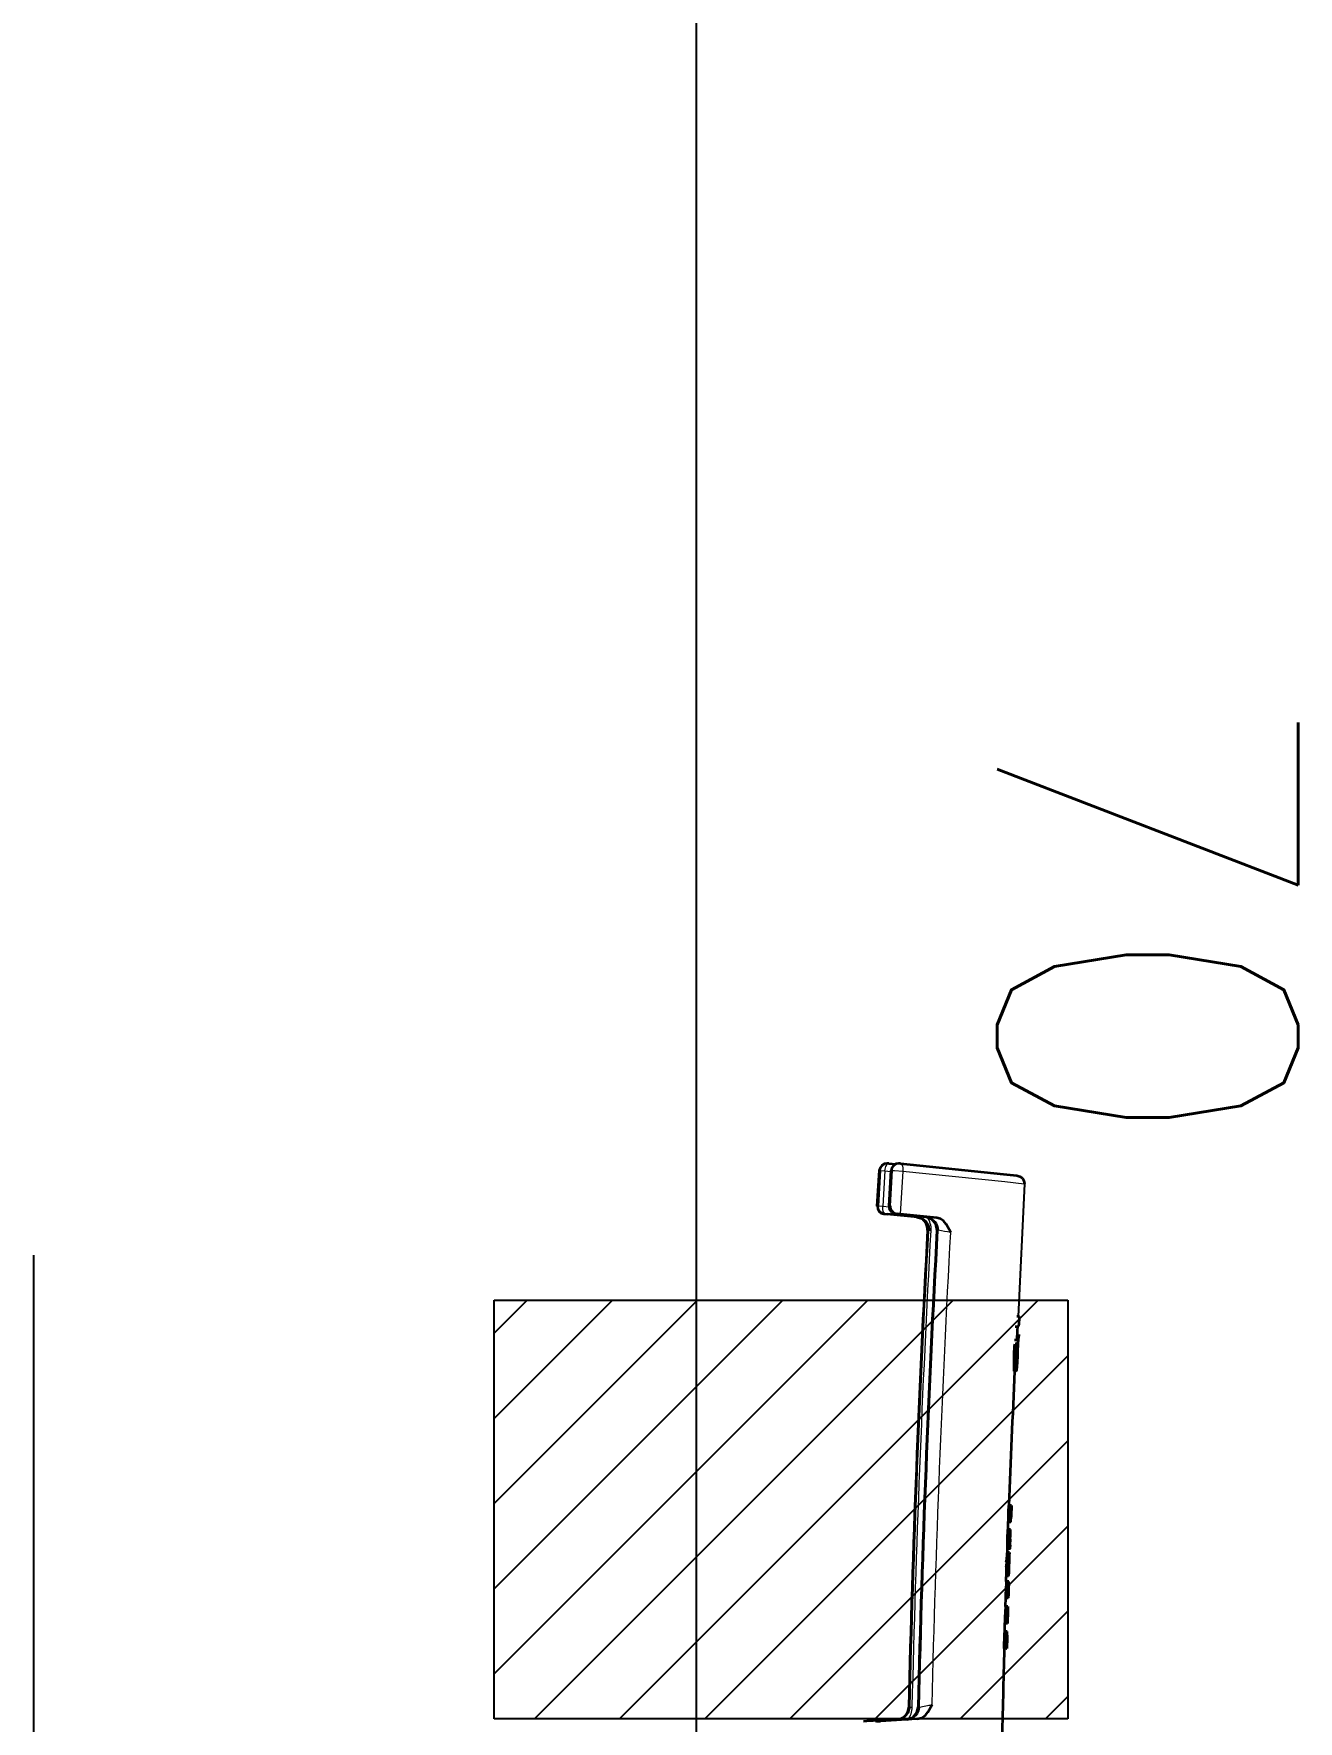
# Model space of a CAD drawing. Header units: inches. Extents: x 47316 to 59086, y 3141 to 11743.
# Drawn here: x 50852.93 to 50873.93, y 5743.02 to 5771.03 of the extents above; entities that cross this region are included whole.
import ezdxf

# ---------------------------------------------------------------- set-up
doc = ezdxf.new("R2010")
doc.units = ezdxf.units.IN
doc.header["$MEASUREMENT"] = 0
doc.styles.get("Standard").update_dxf_attribs({"font": ''})
doc.styles.get('Standard').set_extended_font_data('SimSun')
doc.linetypes.add('_VH_OTCON', pattern='A,0.0001,[7,VeSys.shx,S=0.1,R=0,X=0,Y=0],-0.4,[7,VeSys.shx,S=0.1,R=0,X=0,Y=0],-0.4,["X",Standard,S=1,R=0,X=-0.5,Y=-0.5],-0.0001,[7,VeSys.shx,S=0.1,R=0,X=0,Y=0],-0.4', length=1.2002)

msp = doc.modelspace()

# ---------------------------------------------------------------- linework, layer by layer
at = {"color": 0, "linetype": '_VH_OTCON', "ltscale": 5}
msp.add_line((50863.929, 5776.029), (50863.929, 5737.029), dxfattribs=at)
at = {"color": 7, "lineweight": 35, "ltscale": 0.001048}
for p, q in [((50867.116, 5752.277), (50867.098, 5752.277)), ((50867.311, 5752.277), (50867.293, 5752.277))]:
    msp.add_line(p, q, dxfattribs=at)
at = {"color": 7, "lineweight": 35, "ltscale": 0.000737128}
msp.add_line((50867.128, 5752.276), (50867.116, 5752.277), dxfattribs=at)
at = {"color": 7, "lineweight": 35, "ltscale": 0.006682}
msp.add_line((50867.128, 5752.276), (50867.24, 5752.265), dxfattribs=at)
at = {"color": 7, "lineweight": 35, "ltscale": 0.000723718}
msp.add_line((50867.323, 5752.276), (50867.311, 5752.277), dxfattribs=at)
at = {"color": 7, "lineweight": 35, "ltscale": 3.68192e-05}
msp.add_line((50867.323, 5752.276), (50867.323, 5752.276), dxfattribs=at)
at = {"color": 7, "lineweight": 35, "ltscale": 0.03531}
msp.add_line((50866.938, 5751.566), (50866.973, 5752.158), dxfattribs=at)
at = {"color": 7, "lineweight": 13, "ltscale": 0.035049}
for p, q in [((50866.939, 5751.57), (50866.973, 5752.158)), ((50866.99, 5752.158), (50866.956, 5751.57)), ((50867.167, 5752.158), (50867.133, 5751.57)), ((50867.185, 5752.158), (50867.151, 5751.57))]:
    msp.add_line(p, q, dxfattribs=at)
at = {"color": 7, "lineweight": 13, "ltscale": 0.001048}
for p, q in [((50866.973, 5752.158), (50866.99, 5752.158)), ((50867.167, 5752.158), (50867.185, 5752.158)), ((50866.956, 5751.57), (50866.939, 5751.57)), ((50867.151, 5751.57), (50867.133, 5751.57))]:
    msp.add_line(p, q, dxfattribs=at)
at = {"color": 7, "lineweight": 13, "ltscale": 0.004487}
for p, q in [((50866.99, 5752.158), (50867.066, 5752.154)), ((50866.956, 5751.57), (50867.032, 5751.566))]:
    msp.add_line(p, q, dxfattribs=at)
at = {"color": 7, "lineweight": 13, "ltscale": 0.035039}
msp.add_line((50867.066, 5752.154), (50867.032, 5751.566), dxfattribs=at)
at = {"color": 7, "lineweight": 13, "ltscale": 0.006035}
msp.add_line((50867.066, 5752.154), (50867.166, 5752.144), dxfattribs=at)
at = {"color": 7, "lineweight": 35, "ltscale": 0.035049}
msp.add_line((50867.133, 5751.57), (50867.167, 5752.158), dxfattribs=at)
at = {"color": 7, "lineweight": 13, "ltscale": 0.002304}
msp.add_line((50867.185, 5752.158), (50867.224, 5752.156), dxfattribs=at)
at = {"color": 7, "lineweight": 13, "ltscale": 0.008221}
msp.add_line((50867.224, 5752.156), (50867.362, 5752.148), dxfattribs=at)
at = {"color": 7, "lineweight": 13, "ltscale": 0.042653}
msp.add_line((50867.362, 5752.148), (50867.32, 5751.433), dxfattribs=at)
for p, q in [((50869.381, 5751.938), (50869.278, 5749.737)), ((50852.929, 5735.805), (50852.929, 5750.753))]:
    msp.add_line(p, q)
at = {"color": 7, "lineweight": 35, "ltscale": 0.00012454}
msp.add_line((50869.381, 5751.938), (50869.378, 5751.938), dxfattribs=at)
at = {"color": 7, "lineweight": 35, "ltscale": 0.00026241}
msp.add_line((50866.938, 5751.566), (50866.939, 5751.57), dxfattribs=at)
at = {"color": 7, "lineweight": 13, "ltscale": 0.006085}
msp.add_line((50867.032, 5751.566), (50867.133, 5751.556), dxfattribs=at)
at = {"color": 7, "lineweight": 35, "ltscale": 0.003135}
msp.add_line((50867.048, 5751.438), (50867.1, 5751.433), dxfattribs=at)
at = {"color": 7, "lineweight": 13, "ltscale": 0.001309}
msp.add_line((50867.07, 5751.438), (50867.048, 5751.438), dxfattribs=at)
at = {"color": 7, "lineweight": 13, "ltscale": 0.031559}
msp.add_line((50867.07, 5751.438), (50867.597, 5751.386), dxfattribs=at)
at = {"color": 7, "lineweight": 35, "ltscale": 0.030359}
msp.add_line((50867.607, 5751.383), (50867.1, 5751.433), dxfattribs=at)
at = {"color": 7, "lineweight": 35, "ltscale": 0.030237}
msp.add_line((50867.752, 5751.386), (50867.246, 5751.438), dxfattribs=at)
at = {"color": 7, "lineweight": 13, "ltscale": 0.030225}
msp.add_line((50867.247, 5751.438), (50867.752, 5751.386), dxfattribs=at)
at = {"color": 7, "lineweight": 13, "ltscale": 0.00131}
msp.add_line((50867.269, 5751.438), (50867.247, 5751.438), dxfattribs=at)
at = {"color": 7, "lineweight": 35, "ltscale": 0.003098}
msp.add_line((50867.32, 5751.433), (50867.269, 5751.438), dxfattribs=at)
at = {"color": 7, "lineweight": 35, "ltscale": 0.036293}
msp.add_line((50867.927, 5751.371), (50867.32, 5751.433), dxfattribs=at)
at = {"color": 7, "lineweight": 13, "ltscale": 0.000695419}
msp.add_line((50867.585, 5751.386), (50867.597, 5751.386), dxfattribs=at)
at = {"color": 7, "lineweight": 13, "ltscale": 0.000565755}
msp.add_line((50867.595, 5751.385), (50867.585, 5751.386), dxfattribs=at)
at = {"color": 7, "lineweight": 13, "ltscale": 0.000695801}
msp.add_line((50867.763, 5751.386), (50867.752, 5751.386), dxfattribs=at)
at = {"color": 7, "lineweight": 13, "ltscale": 0.009777}
msp.add_line((50867.927, 5751.371), (50867.763, 5751.386), dxfattribs=at)
at = {"color": 7, "lineweight": 13, "ltscale": 0.001308}
for p, q in [((50867.774, 5751.166), (50867.796, 5751.166)), ((50867.952, 5751.166), (50867.93, 5751.166)), ((50867.461, 5743.249), (50867.483, 5743.249)), ((50867.617, 5743.249), (50867.639, 5743.249))]:
    msp.add_line(p, q, dxfattribs=at)
at = {"color": 0}
for p, q in [((50860.576, 5749.458), (50861.126, 5750.007)), ((50860.576, 5748.044), (50862.54, 5750.007)), ((50860.576, 5746.629), (50863.954, 5750.007)), ((50860.576, 5745.215), (50865.369, 5750.007)), ((50860.576, 5743.801), (50866.783, 5750.007)), ((50860.576, 5750.007), (50870.102, 5750.007)), ((50860.576, 5743.055), (50860.576, 5750.007)), ((50861.245, 5743.055), (50868.197, 5750.007)), ((50862.659, 5743.055), (50869.611, 5750.007)), ((50870.102, 5750.007), (50870.102, 5743.055)), ((50864.073, 5743.055), (50870.102, 5749.084)), ((50865.488, 5743.055), (50870.102, 5747.67)), ((50866.902, 5743.055), (50870.102, 5746.255)), ((50868.316, 5743.055), (50870.102, 5744.841)), ((50869.73, 5743.055), (50870.102, 5743.427)), ((50870.102, 5743.055), (50860.576, 5743.055))]:
    msp.add_line(p, q, dxfattribs=at)
at = {"color": 7, "lineweight": 35, "ltscale": 0.002499}
for p, q in [((50869.299, 5749.737), (50869.257, 5749.737)), ((50869.271, 5749.565), (50869.229, 5749.565)), ((50869.255, 5749.253), (50869.213, 5749.253)), ((50869.246, 5748.829), (50869.204, 5748.829)), ((50869.144, 5746.198), (50869.102, 5746.198)), ((50869.156, 5746.319), (50869.114, 5746.319)), ((50869.139, 5745.878), (50869.097, 5745.878)), ((50869.121, 5745.597), (50869.079, 5745.597)), ((50869.111, 5745.068), (50869.069, 5745.068)), ((50869.113, 5745.061), (50869.071, 5745.061)), ((50869.109, 5744.918), (50869.067, 5744.918)), ((50869.097, 5744.503), (50869.055, 5744.503)), ((50869.097, 5744.503), (50869.055, 5744.503)), ((50869.085, 5744.224), (50869.043, 5744.224))]:
    msp.add_line(p, q, dxfattribs=at)
at = {"color": 7, "lineweight": 35, "ltscale": 0.001529}
msp.add_line((50869.3, 5749.711), (50869.299, 5749.737), dxfattribs=at)
at = {"color": 7, "lineweight": 35, "ltscale": 0.002498}
for p, q in [((50869.26, 5749.342), (50869.218, 5749.342)), ((50869.27, 5749.274), (50869.228, 5749.274)), ((50869.273, 5749.28), (50869.231, 5749.28)), ((50869.163, 5746.597), (50869.121, 5746.597)), ((50869.164, 5746.598), (50869.122, 5746.598)), ((50869.138, 5746.041), (50869.096, 5746.041)), ((50869.123, 5745.657), (50869.082, 5745.657)), ((50869.122, 5745.338), (50869.081, 5745.338)), ((50869.098, 5744.648), (50869.056, 5744.648)), ((50869.101, 5744.641), (50869.059, 5744.641))]:
    msp.add_line(p, q, dxfattribs=at)
at = {"color": 7, "lineweight": 35, "ltscale": 0.012321}
msp.add_line((50869.265, 5749.073), (50869.273, 5749.28), dxfattribs=at)
at = {"color": 7, "lineweight": 35, "ltscale": 0.006904}
msp.add_line((50869.273, 5749.28), (50869.285, 5749.396), dxfattribs=at)
at = {"color": 7, "lineweight": 35, "ltscale": 0.000415289}
msp.add_line((50869.285, 5749.396), (50869.286, 5749.403), dxfattribs=at)
at = {"color": 7, "lineweight": 35, "ltscale": 0.010186}
msp.add_line((50869.263, 5748.899), (50869.271, 5749.07), dxfattribs=at)
at = {"color": 7, "lineweight": 35, "ltscale": 0.002149}
msp.add_line((50869.271, 5749.07), (50869.271, 5749.106), dxfattribs=at)
at = {"color": 7, "lineweight": 35, "ltscale": 0.005849}
msp.add_line((50869.156, 5746.319), (50869.16, 5746.418), dxfattribs=at)
at = {"color": 7, "lineweight": 35, "ltscale": 0.013129}
msp.add_line((50869.165, 5746.597), (50869.158, 5746.377), dxfattribs=at)
at = {"color": 7, "lineweight": 35, "ltscale": 0.002422}
msp.add_line((50869.16, 5746.418), (50869.158, 5746.377), dxfattribs=at)
at = {"color": 7, "lineweight": 35, "ltscale": 0.010712}
msp.add_line((50869.166, 5746.598), (50869.16, 5746.418), dxfattribs=at)
at = {"color": 7, "lineweight": 35, "ltscale": 0.000120165}
msp.add_line((50869.165, 5746.597), (50869.163, 5746.597), dxfattribs=at)
at = {"color": 7, "lineweight": 35, "ltscale": 9.0793e-05}
msp.add_line((50869.164, 5746.598), (50869.166, 5746.598), dxfattribs=at)
at = {"color": 7, "lineweight": 35, "ltscale": 0.009356}
for p, q in [((50869.102, 5746.198), (50869.096, 5746.041)), ((50869.144, 5746.198), (50869.138, 5746.041))]:
    msp.add_line(p, q, dxfattribs=at)
at = {"color": 7, "lineweight": 35, "ltscale": 0.000472656}
msp.add_line((50869.11, 5746.198), (50869.102, 5746.198), dxfattribs=at)
at = {"color": 7, "lineweight": 35, "ltscale": 0.00723}
msp.add_line((50869.11, 5746.198), (50869.114, 5746.319), dxfattribs=at)
at = {"color": 7, "lineweight": 35, "ltscale": 0.002188}
msp.add_line((50869.147, 5746.198), (50869.11, 5746.198), dxfattribs=at)
at = {"color": 7, "lineweight": 35, "ltscale": 0.006054}
for p, q in [((50869.145, 5746.143), (50869.141, 5746.041)), ((50869.146, 5746.041), (50869.15, 5746.143))]:
    msp.add_line(p, q, dxfattribs=at)
at = {"color": 7, "lineweight": 35, "ltscale": 0.015365}
msp.add_line((50869.143, 5745.94), (50869.152, 5746.198), dxfattribs=at)
at = {"color": 7, "lineweight": 35, "ltscale": 0.000472275}
msp.add_line((50869.152, 5746.198), (50869.144, 5746.198), dxfattribs=at)
at = {"color": 7, "lineweight": 35, "ltscale": 0.00028306}
msp.add_line((50869.145, 5746.143), (50869.15, 5746.143), dxfattribs=at)
at = {"color": 7, "lineweight": 35, "ltscale": 0.000186542}
msp.add_line((50869.147, 5746.198), (50869.15, 5746.198), dxfattribs=at)
at = {"color": 7, "lineweight": 35, "ltscale": 0.000122848}
msp.add_line((50869.15, 5746.198), (50869.152, 5746.198), dxfattribs=at)
at = {"color": 7, "lineweight": 35, "ltscale": 0.007771}
msp.add_line((50869.094, 5745.75), (50869.099, 5745.88), dxfattribs=at)
at = {"color": 7, "lineweight": 35, "ltscale": 0.002187}
for p, q in [((50869.133, 5745.818), (50869.097, 5745.818)), ((50869.12, 5745.425), (50869.083, 5745.425))]:
    msp.add_line(p, q, dxfattribs=at)
at = {"color": 7, "lineweight": 35, "ltscale": 0.001512}
msp.add_line((50869.133, 5745.818), (50869.136, 5745.793), dxfattribs=at)
at = {"color": 7, "lineweight": 35, "ltscale": 0.000282669}
msp.add_line((50869.146, 5746.041), (50869.141, 5746.041), dxfattribs=at)
at = {"color": 7, "lineweight": 35, "ltscale": 0.003577}
for p, q in [((50869.082, 5745.657), (50869.079, 5745.597)), ((50869.123, 5745.657), (50869.121, 5745.597))]:
    msp.add_line(p, q, dxfattribs=at)
at = {"color": 7, "lineweight": 35, "ltscale": 0.009544}
msp.add_line((50869.081, 5745.338), (50869.086, 5745.498), dxfattribs=at)
at = {"color": 7, "lineweight": 35, "ltscale": 0.003704}
msp.add_line((50869.128, 5745.498), (50869.13, 5745.56), dxfattribs=at)
at = {"color": 7, "lineweight": 35, "ltscale": 0.007869}
msp.add_line((50869.13, 5745.555), (50869.134, 5745.687), dxfattribs=at)
at = {"color": 7, "lineweight": 35, "ltscale": 0.003444}
msp.add_line((50869.134, 5745.692), (50869.136, 5745.75), dxfattribs=at)
at = {"color": 7, "lineweight": 35, "ltscale": 0.004044}
msp.add_line((50869.12, 5745.269), (50869.118, 5745.201), dxfattribs=at)
at = {"color": 7, "lineweight": 35, "ltscale": 0.001629}
msp.add_line((50869.12, 5745.425), (50869.124, 5745.452), dxfattribs=at)
at = {"color": 7, "lineweight": 35, "ltscale": 0.004109}
msp.add_line((50869.12, 5745.269), (50869.123, 5745.338), dxfattribs=at)
at = {"color": 7, "lineweight": 35, "ltscale": 3.40215e-05}
for p, q in [((50869.121, 5745.287), (50869.121, 5745.287)), ((50869.108, 5744.867), (50869.107, 5744.867))]:
    msp.add_line(p, q, dxfattribs=at)
at = {"color": 7, "lineweight": 35, "ltscale": 0.008857}
msp.add_line((50869.067, 5744.918), (50869.072, 5745.067), dxfattribs=at)
at = {"color": 7, "lineweight": 35, "ltscale": 7.32779e-05}
msp.add_line((50869.072, 5745.068), (50869.072, 5745.067), dxfattribs=at)
at = {"color": 7, "lineweight": 35, "ltscale": 0.003052}
for p, q in [((50869.113, 5745.12), (50869.111, 5745.068)), ((50869.098, 5744.648), (50869.1, 5744.7))]:
    msp.add_line(p, q, dxfattribs=at)
at = {"color": 7, "lineweight": 35, "ltscale": 0.000349835}
msp.add_line((50869.113, 5745.061), (50869.114, 5745.067), dxfattribs=at)
at = {"color": 7, "lineweight": 35, "ltscale": 0.003356}
msp.add_line((50869.114, 5745.067), (50869.116, 5745.123), dxfattribs=at)
at = {"color": 7, "lineweight": 35, "ltscale": 0.004642}
msp.add_line((50869.116, 5745.123), (50869.118, 5745.201), dxfattribs=at)
at = {"color": 7, "lineweight": 35, "ltscale": 0.003355}
msp.add_line((50869.101, 5744.647), (50869.103, 5744.703), dxfattribs=at)
at = {"color": 7, "lineweight": 35, "ltscale": 0.004641}
msp.add_line((50869.105, 5744.781), (50869.103, 5744.703), dxfattribs=at)
at = {"color": 7, "lineweight": 35, "ltscale": 0.00404}
msp.add_line((50869.105, 5744.781), (50869.107, 5744.849), dxfattribs=at)
at = {"color": 7, "lineweight": 35, "ltscale": 0.004115}
msp.add_line((50869.107, 5744.849), (50869.109, 5744.918), dxfattribs=at)
at = {"color": 7, "lineweight": 35, "ltscale": 0.008583}
msp.add_line((50869.055, 5744.503), (50869.059, 5744.647), dxfattribs=at)
at = {"color": 7, "lineweight": 35, "ltscale": 0.013135}
msp.add_line((50869.087, 5744.224), (50869.095, 5744.445), dxfattribs=at)
at = {"color": 7, "lineweight": 35, "ltscale": 0.010787}
msp.add_line((50869.094, 5744.406), (50869.088, 5744.225), dxfattribs=at)
at = {"color": 7, "lineweight": 35, "ltscale": 0.00577}
msp.add_line((50869.094, 5744.406), (50869.097, 5744.503), dxfattribs=at)
at = {"color": 7, "lineweight": 35, "ltscale": 0.002343}
msp.add_line((50869.095, 5744.445), (50869.094, 5744.406), dxfattribs=at)
at = {"color": 7, "lineweight": 35, "ltscale": 0.000352466}
msp.add_line((50869.101, 5744.647), (50869.101, 5744.641), dxfattribs=at)
at = {"color": 7, "lineweight": 35, "ltscale": 0.000119402}
msp.add_line((50869.085, 5744.224), (50869.087, 5744.224), dxfattribs=at)
at = {"color": 7, "lineweight": 35, "ltscale": 0.003443}
msp.add_line((50866.767, 5743.016), (50866.71, 5743.012), dxfattribs=at)
at = {"color": 7, "lineweight": 13, "ltscale": 0.032467}
msp.add_line((50867.276, 5743.045), (50866.732, 5743.012), dxfattribs=at)
at = {"color": 7, "lineweight": 35, "ltscale": 0.030551}
msp.add_line((50867.28, 5743.046), (50866.767, 5743.016), dxfattribs=at)
at = {"color": 7, "lineweight": 35, "ltscale": 0.031085}
msp.add_line((50867.43, 5743.045), (50866.909, 5743.012), dxfattribs=at)
at = {"color": 7, "lineweight": 35, "ltscale": 0.003408}
msp.add_line((50866.931, 5743.012), (50866.988, 5743.016), dxfattribs=at)
at = {"color": 7, "lineweight": 35, "ltscale": 0.03663}
msp.add_line((50867.602, 5743.054), (50866.988, 5743.016), dxfattribs=at)
at = {"color": 7, "lineweight": 13, "ltscale": 0.000421368}
msp.add_line((50867.271, 5743.045), (50867.264, 5743.045), dxfattribs=at)
at = {"color": 7, "lineweight": 13, "ltscale": 0.000717926}
msp.add_line((50867.264, 5743.045), (50867.276, 5743.045), dxfattribs=at)
at = {"color": 7, "lineweight": 35, "ltscale": 0.000260537}
msp.add_line((50867.434, 5743.045), (50867.43, 5743.045), dxfattribs=at)
at = {"color": 7, "lineweight": 13, "ltscale": 0.000717545}
msp.add_line((50867.43, 5743.045), (50867.442, 5743.045), dxfattribs=at)
at = {"color": 7, "lineweight": 13, "ltscale": 0.009543}
msp.add_line((50867.442, 5743.045), (50867.602, 5743.054), dxfattribs=at)
at = {"color": 7, "lineweight": 35}
for points in [[(50867.323, 5752.276), (50869.034, 5752.099), (50869.258, 5752.073), (50869.307, 5752.06), (50869.348, 5752.03), (50869.374, 5751.988), (50869.381, 5751.938)], [(50867.597, 5751.386), (50867.681, 5751.361), (50867.746, 5751.309), (50867.787, 5751.238), (50867.796, 5751.166)], [(50867.93, 5751.166), (50867.908, 5751.274), (50867.84, 5751.353), (50867.751, 5751.386)], [(50868.159, 5751.13), (50868.082, 5751.27), (50868.037, 5751.323), (50867.986, 5751.356), (50867.927, 5751.371)], [(50869.271, 5749.565), (50869.277, 5749.568), (50869.287, 5749.583), (50869.294, 5749.608), (50869.3, 5749.711)], [(50869.288, 5749.435), (50869.281, 5749.376), (50869.274, 5749.357), (50869.265, 5749.345), (50869.26, 5749.342)], [(50869.246, 5748.829), (50869.254, 5748.845), (50869.263, 5748.899)], [(50869.096, 5746.041), (50869.095, 5745.885), (50869.096, 5745.878), (50869.097, 5745.878)], [(50869.139, 5745.878), (50869.138, 5745.878), (50869.138, 5745.881), (50869.136, 5745.905), (50869.138, 5746.041)], [(50869.143, 5745.94), (50869.14, 5745.883), (50869.139, 5745.878), (50869.139, 5745.878)], [(50869.141, 5745.935), (50869.14, 5745.936), (50869.14, 5745.944), (50869.141, 5746.041)], [(50869.146, 5746.041), (50869.142, 5745.939), (50869.141, 5745.935), (50869.141, 5745.935)], [(50869.081, 5745.338), (50869.08, 5745.338), (50869.08, 5745.337), (50869.076, 5745.314), (50869.066, 5745.115), (50869.069, 5745.068)], [(50869.111, 5745.068), (50869.108, 5745.157), (50869.118, 5745.316), (50869.122, 5745.337), (50869.122, 5745.338)], [(50869.067, 5744.918), (50869.067, 5744.918), (50869.067, 5744.917), (50869.054, 5744.741), (50869.056, 5744.648)], [(50869.109, 5744.918), (50869.109, 5744.917), (50869.107, 5744.906), (50869.096, 5744.685), (50869.098, 5744.648)], [(50867.602, 5743.054), (50867.679, 5743.07), (50867.74, 5743.117), (50867.777, 5743.168), (50867.849, 5743.291)], [(50867.434, 5743.045), (50867.529, 5743.08), (50867.596, 5743.16), (50867.617, 5743.249)]]:
    msp.add_lwpolyline(points, dxfattribs=at)
at = {"color": 7, "lineweight": 13}
for points in [[(50867.362, 5752.148), (50869.057, 5751.975), (50869.376, 5751.939), (50869.38, 5751.938), (50869.381, 5751.938)], [(50867.752, 5751.386), (50867.816, 5751.368), (50867.872, 5751.327), (50867.907, 5751.276), (50867.93, 5751.166)], [(50867.483, 5743.249), (50867.455, 5743.152), (50867.413, 5743.101), (50867.36, 5743.066), (50867.276, 5743.045)], [(50867.617, 5743.249), (50867.587, 5743.144), (50867.53, 5743.08), (50867.434, 5743.045)]]:
    msp.add_lwpolyline(points, dxfattribs=at)
at = {"color": 7, "lineweight": 35}
for centre, radius, start, end in [((50867.098, 5752.151), 0.126, 90.0001, 176.6276), ((50867.293, 5752.151), 0.126, 90.0002, 176.6276), ((50867.059, 5751.558), 0.12, 176.1557, 264.6535), ((50867.259, 5751.563), 0.126, 176.7602, 246.6658), ((50867.283, 5751.569), 0.132, 179.3207, 263.8575), ((50867.259, 5751.563), 0.126, 246.6685, 264.1711), ((50867.564, 5751.177), 0.21, 356.8756, 82.2368), ((51121.013, 5737.189), 253.624, 176.84093, 178.63073), ((51121.168, 5737.189), 253.624, 176.84093, 178.63074), ((50876.787, 5748.888), 7.583, 177.2359, 180.4471), ((50869.182, 5749.292), 0.0495, 308.707, 338.5063), ((50876.847, 5748.888), 7.601, 177.2424, 180.4458), ((50869.224, 5749.292), 0.0495, 308.7054, 338.5087), ((50880.121, 5748.762), 10.863, 177.298, 178.7235), ((50868.879, 5749.161), 0.396, 347.2793, 4.0431), ((50869.021, 5749.073), 0.249, 343.8038, 359.2684), ((51121.107, 5737.189), 252.158, 177.35423, 177.86162), ((50848.704, 5746.954), 20.42, 358.2184, 358.9987), ((50848.747, 5746.954), 20.419, 358.2184, 358.9987), ((50868.685, 5745.765), 0.451, 358.047, 3.5317), ((50868.571, 5745.515), 0.515, 358.1215, 9.1543), ((50868.633, 5745.766), 0.461, 346.3718, 357.9901), ((50868.612, 5745.515), 0.516, 358.1197, 9.147), ((50868.675, 5745.766), 0.461, 346.3798, 357.9921), ((50868.608, 5745.515), 0.52, 353.0092, 358.1059), ((50868.736, 5745.705), 0.398, 348.8094, 358.0335), ((50868.686, 5745.575), 0.444, 358.1008, 6.8579), ((50869.969, 5745.165), 0.857, 171.8272, 183.0729), ((50874.106, 5745.025), 4.992, 176.9954, 179.5226), ((50869.956, 5744.747), 0.857, 171.9262, 183.1721), ((50874.131, 5744.612), 5.03, 177.097, 179.6048), ((50848.538, 5745.202), 20.528, 357.2714, 358.0481), ((50848.581, 5745.202), 20.527, 357.2713, 358.0482), ((51121.104, 5737.189), 252.155, 178.40111, 178.76011), ((50867.251, 5743.254), 0.21, 275.3962, 358.6166)]:
    msp.add_arc(centre, radius, start, end, dxfattribs=at)
at = {"color": 7, "lineweight": 13}
for centre, radius, start, end in [((50867.605, 5751.438), 0.0529, 218.1565, 261.8544), ((50867.491, 5751.182), 0.342, 356.9871, 36.2401), ((50866.067, 5739.726), 11.594, 79.6084, 80.6455), ((50865.703, 5753.462), 10.395, 280.7335, 281.911), ((50867.28, 5742.995), 0.0499, 94.7232, 130.2155), ((50867.181, 5743.256), 0.339, 321.7163, 358.696)]:
    msp.add_arc(centre, radius, start, end, dxfattribs=at)
at = {"color": 7, "lineweight": 13, "extrusion": (0, 0, -1)}
for centre, major_axis, ratio, start_param, end_param in [((50867.098, 5752.151), (0, 0.126), 0.999391, 4.771285, 6.283183), ((50867.116, 5752.151), (0, 0.126), 0.999391, 4.771285, 6.283183), ((50867.116, 5752.151), (0.012, 0.125), 0.400968, 4.698434, 6.286986), ((50867.293, 5752.151), (0, 0.126), 0.999391, 4.771285, 6.283183), ((50867.311, 5752.151), (0, 0.126), 0.999391, 4.771285, 6.283183), ((50867.311, 5752.151), (0.013, 0.125), 0.403539, 6.27938, 7.834925), ((50867.082, 5751.563), (0, -0.126), 0.999391, 0.099928, 1.627376), ((50867.082, 5751.563), (0.012, 0.125), 0.400933, 3.145393, 4.697433), ((50867.259, 5751.563), (0, -0.126), 0.999391, 0.099928, 1.627376), ((50867.565, 5751.177), (0, 0.21), 0.999391, 0.099928, 1.625966), ((50867.742, 5751.177), (0, -0.21), 0.999391, 3.24152, 4.767559), ((51120.704, 5737.189), (0, 253.47), 0.999391, 4.736302, 4.767559), ((51120.726, 5737.189), (0, -253.47), 0.999391, 1.594709, 1.625966), ((51120.729, 5737.189), (0, -253.436), 0.999391, 1.594709, 1.625966), ((51120.86, 5737.189), (0, -253.47), 0.999391, 1.594709, 1.625966), ((51120.882, 5737.189), (0, 253.47), 0.999391, 4.736302, 4.767559), ((50867.922, 5751.159), (0.126, -0.007), 0.001924, 3.176446, 3.926953), ((51120.886, 5737.189), (0, 253.265), 0.999391, 4.736486, 4.767462), ((50867.251, 5743.254), (0, 0.21), 0.999391, 1.594709, 3.080506), ((50867.429, 5743.254), (0, 0.21), 0.999391, 1.594709, 3.080506), ((50867.609, 5743.246), (0.126, -0.003), 0.000834, 3.176489, 3.926996)]:
    msp.add_ellipse(centre, major_axis=major_axis, ratio=ratio, start_param=start_param, end_param=end_param, dxfattribs=at)
at = {"color": 7, "lineweight": 35, "extrusion": (0, 0, -1)}
for centre, major_axis, start_param, end_param in [((51120.853, 5737.189), (0, 252.04), 4.760627, 4.761512), ((51120.835, 5737.189), (0, -252), 1.618433, 1.61924)]:
    msp.add_ellipse(centre, major_axis=major_axis, ratio=0.999391, start_param=start_param, end_param=end_param, dxfattribs=at)

# ---------------------------------------------------------------- texts
at = {"color": 7, "linetype": '_VH_OTCON', "lineweight": 18, "ltscale": 5, "insert": (50873.929, 5760.172), "char_height": 5, "width": 8.57143, "attachment_point": 1, "rotation": 270}
msp.add_mtext('\\Fromans.shx;\\W0.9000000000;\\T1.0000000000;\\o\\l70', dxfattribs=at)

doc.saveas('drawing.dxf')
